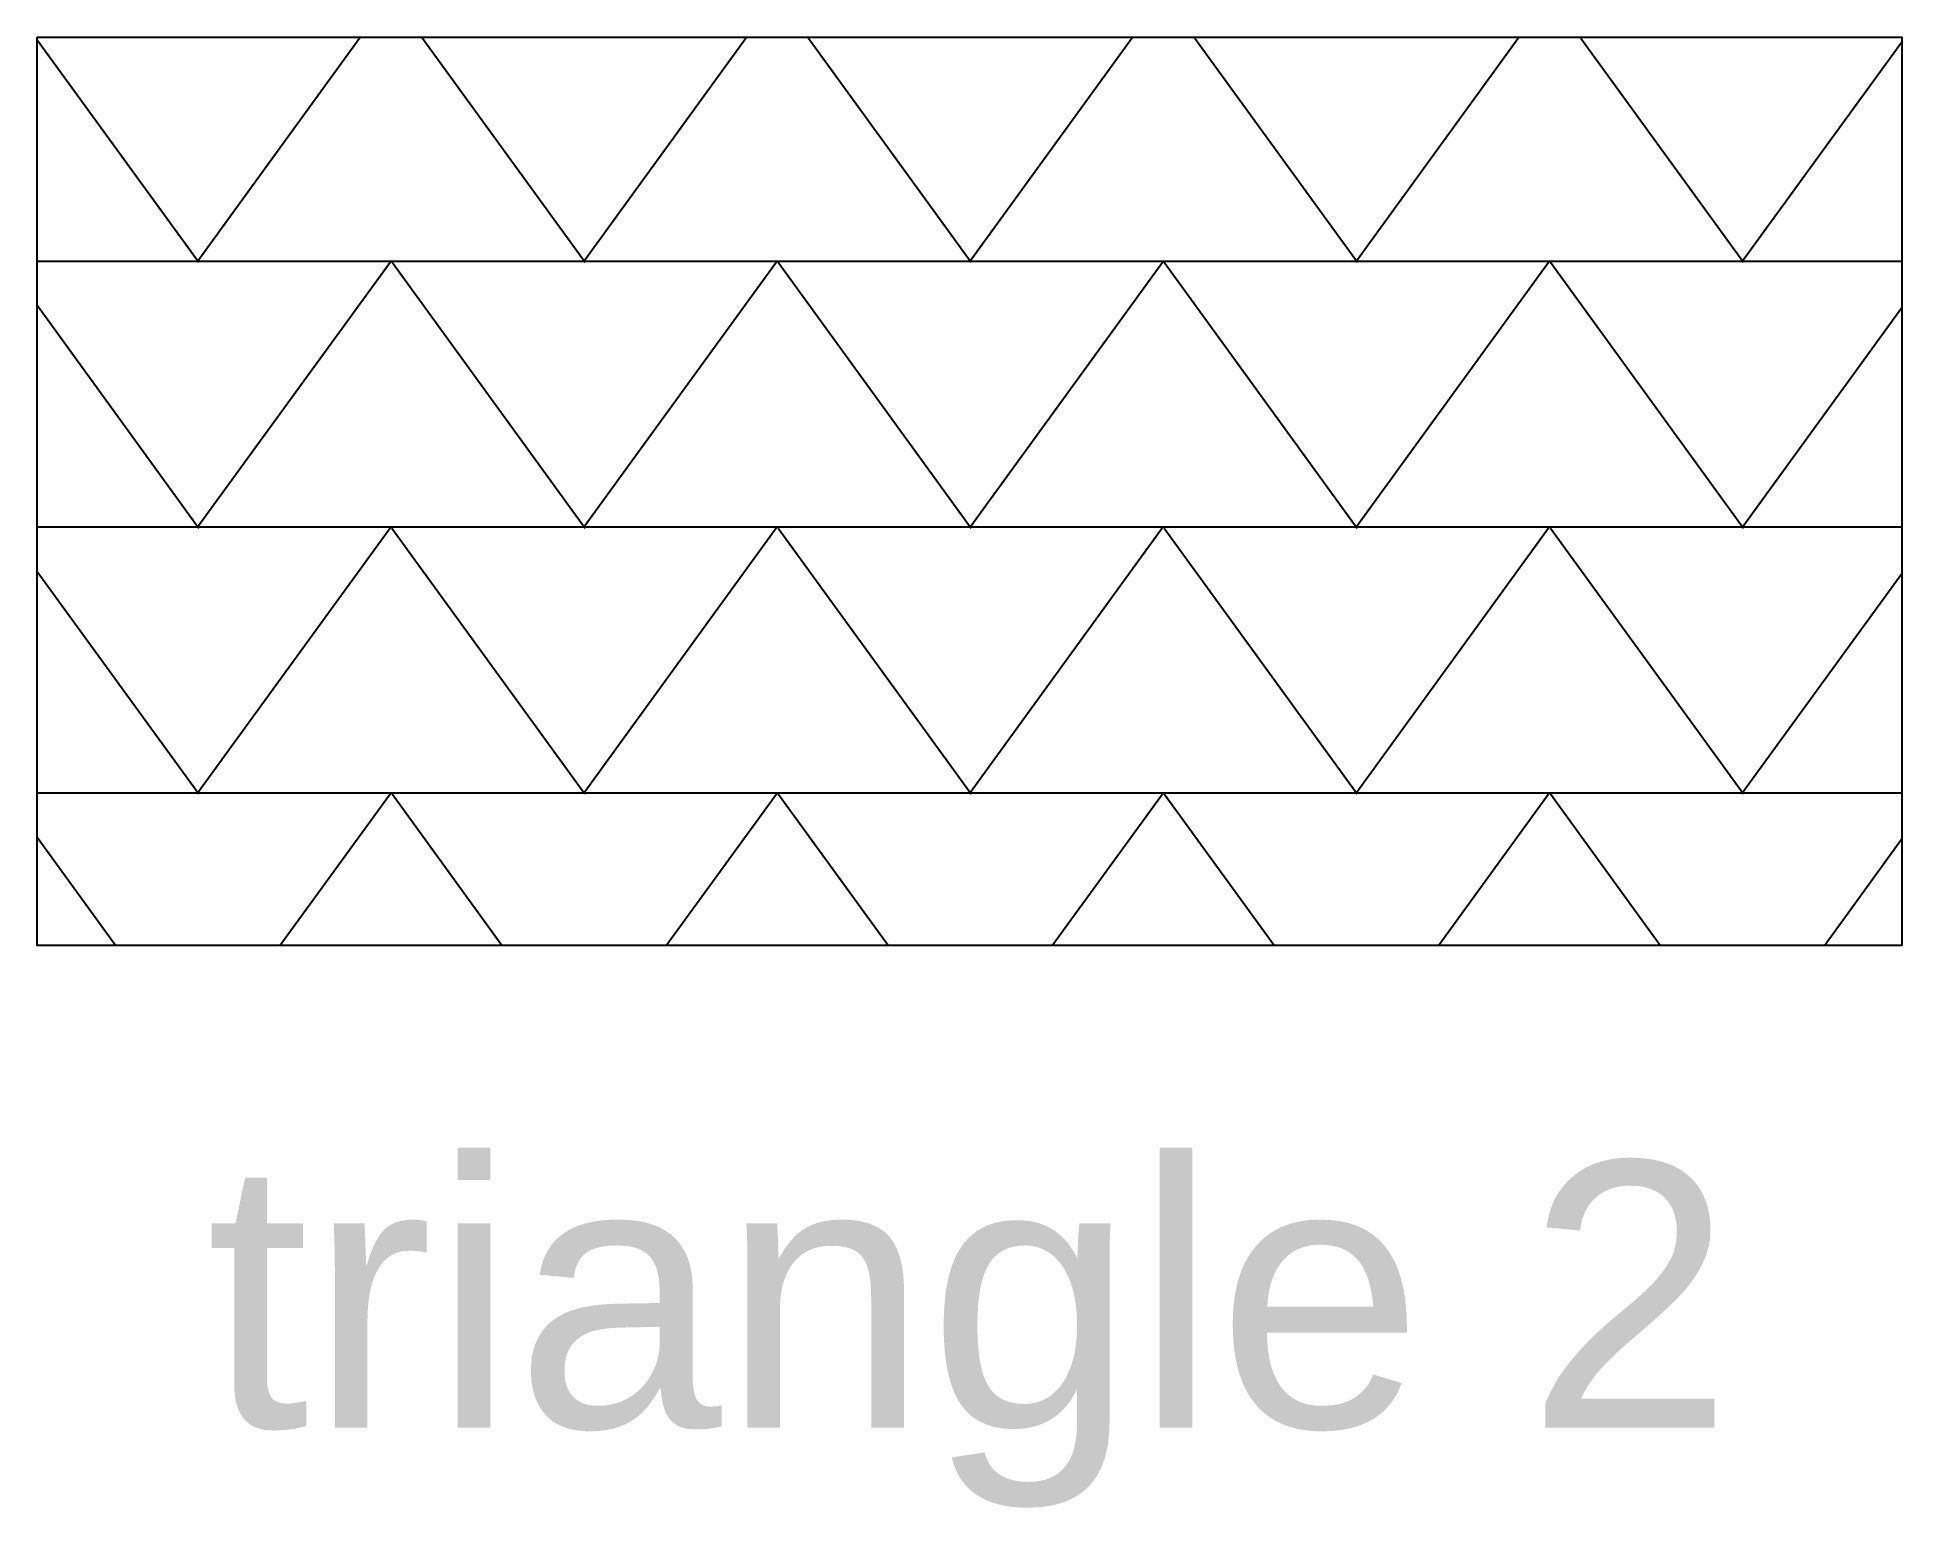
# Model space of a CAD drawing. Header units: millimetres. Extents: x 23.334 to 24.036, y 31.544 to 32.097.
import ezdxf
from ezdxf.enums import TextEntityAlignment as Align

# ---------------------------------------------------------------- set-up
doc = ezdxf.new("R2010")
doc.units = ezdxf.units.MM
doc.styles.add('ARIAL', font='arial.ttf')

# ---------------------------------------------------------------- blocks, each defined once
blk = doc.blocks.new('dati teatteggi')
blk.add_lwpolyline([(0, 0.34164), (0.70157, 0.34164), (0.70157, 0), (0, 0), (0, 0.34164)])
at = {"style": 'ARIAL'}
blk.add_attdef('DATI', text='', height=0.1, dxfattribs=at).set_placement((0.35078, -0.15708), align=Align.CENTER)

msp = doc.modelspace()

# ---------------------------------------------------------------- hatches: boundary and pattern name
h = msp.add_hatch()
h.set_pattern_fill('TRIANGLE', color=0, pattern_type=2)
h.set_pattern_definition([(0, (10.02619, 28.71273), (0, 0.1), [10, 10]), (54, (10.0262, 28.71273), (-0.1453165, 0.099989), [0.1236, -0.1236]), (126, (10.0262, 28.71273), (-0.1453165, -0.099989), [0.1236, -0.1236]), (54, (10.1715, 28.71273), (-0.1453165, 0.099989), [0.1236, -0.1236]), (126, (10.1715, 28.71273), (-0.1453165, -0.099989), [0.1236, -0.1236]), (54, (10.31681, 28.71273), (-0.1453165, 0.099989), [0.1236, -0.1236]), (126, (10.31681, 28.71273), (-0.1453165, -0.099989), [0.1236, -0.1236])])
h.paths.add_polyline_path([(24.03587, 32.097), (23.3343, 32.097), (23.3343, 31.75537), (24.03587, 31.75537)])

# ---------------------------------------------------------------- block references
ref = msp.add_blockref('dati teatteggi', (23.3343, 31.75537))
ref.add_attrib('DATI', 'triangle 2', dxfattribs={"height": 0.1, "style": 'ARIAL'}).set_placement((23.68509, 31.57404), align=Align.CENTER)

doc.saveas('drawing.dxf')
